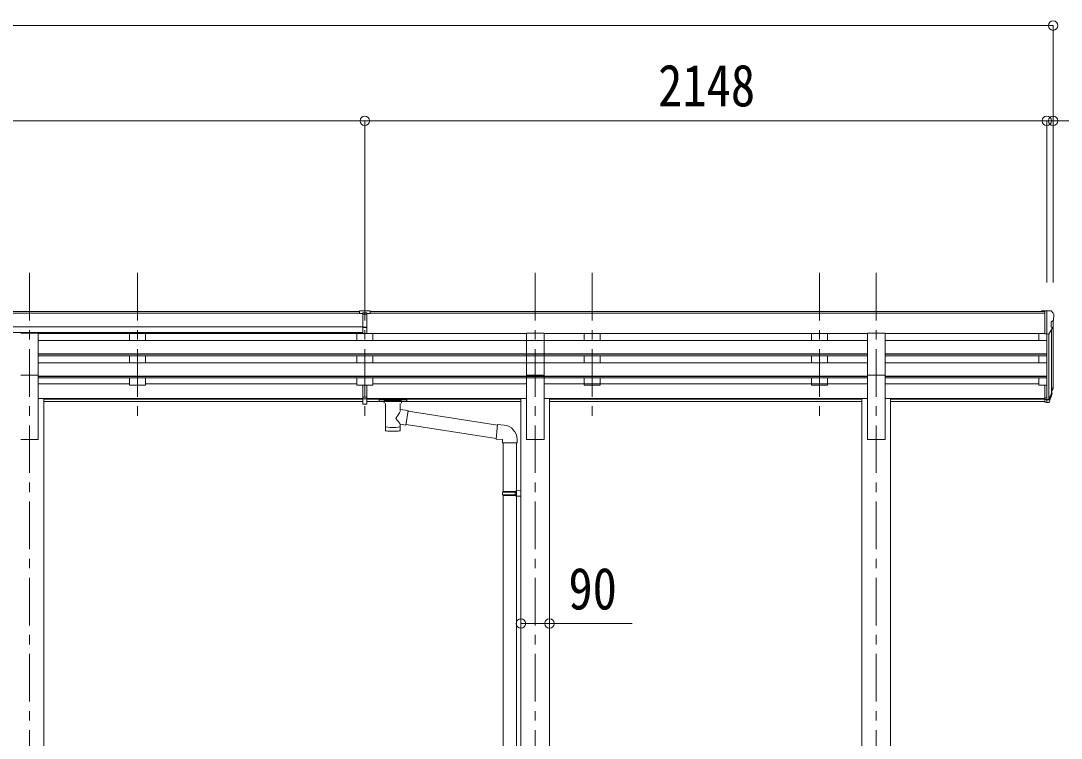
# Model space of a CAD drawing. Units: millimetres at full size, sheet at 1:30. Extents: x -8432 to 8432, y -5820 to 5820.
# Drawn here: x 3253 to 6530, y -975 to 1284 of the extents above; entities that cross this region are included whole.
import ezdxf
from ezdxf.enums import TextEntityAlignment as Align

# ---------------------------------------------------------------- set-up
doc = ezdxf.new("R2010")
doc.units = ezdxf.units.MM
doc.header["$LTSCALE"] = 30
doc.header["$PDMODE"] = 32
doc.header["$PDSIZE"] = 30
doc.linetypes.add('CHAIN1', pattern=[8, 5, -1, 1, -1])
for name, color, linetype, lineweight in [('0-1_本体', 5, 'CHAIN1', 9), ('0-3_ELV2', 4, 'Continuous', 9), ('0-6_OTH_LINE', 6, 'Continuous', 9), ('0-9_OUTLINE', 7, 'Continuous', 9)]:
    doc.layers.add(name, color=color, linetype=linetype, lineweight=lineweight)
doc.styles.add('ＭＳ ゴシック', font='')
doc.styles.get('ＭＳ ゴシック').set_extended_font_data('MS Gothic')

msp = doc.modelspace()

# ---------------------------------------------------------------- linework, layer by layer
at = {"layer": '0-1_本体'}
for p, q in [((3280.39, 489.87), (3280.39, -3184.54)), ((3620.39, 489.87), (3620.39, 12.35)), ((4336.39, 489.87), (4336.39, 12.35)), ((4873.39, 489.86), (4873.39, -3184.54)), ((5052.39, 489.86), (5052.39, 12.35)), ((5768.39, 489.86), (5768.39, 12.35)), ((5947.39, 489.86), (5947.39, -3184.54))]:
    msp.add_line(p, q, dxfattribs=at)
at = {"layer": '0-3_ELV2'}
for p, q in [((4319.89, 368.86), (-669.11, 368.86)), ((4319.89, 363.64), (-669.11, 363.64)), ((4319.89, 362.43), (4319.89, 370.27)), ((4319.89, 362.43), (4329.89, 362.43)), ((4336.39, 364.54), (4329.89, 364.14)), ((4329.89, 298.8), (4329.89, 364.14)), ((4342.89, 364.2), (4336.39, 364.52)), ((4342.89, 298.8), (4342.89, 364.08)), ((4342.89, 363.64), (4342.89, 363.64)), ((6477.89, 368.86), (4352.89, 368.86)), ((6477.89, 363.64), (4352.89, 363.64)), ((6477.89, 370.46), (6467.89, 370.37)), ((6467.89, 368.86), (6467.89, 370.37)), ((6477.89, 298.48), (6477.89, 370.46)), ((6496.39, 370.46), (6477.89, 370.46)), ((6484.39, 370.46), (6484.39, 136.74)), ((6496.39, 370.46), (6498.72, 370.32)), ((6499.48, 369.89), (6503.55, 364.08)), ((6506.39, 361.09), (6506.39, 360.46)), ((4329.89, 360.43), (4342.89, 360.43)), ((6498.39, 335.95), (6498.39, 319.67)), ((6503.86, 339.28), (6498.54, 336.21)), ((6504.39, 339.88), (6504.39, 137.1)), ((4329.89, 320.11), (-669.11, 320.11)), ((4329.89, 302.26), (-669.11, 302.26)), ((3252.89, 299.83), (3307.89, 299.83)), ((3307.89, 168.03), (3307.89, 299.83)), ((4329.89, 299.01), (3307.89, 299.01)), ((3595.39, 298.91), (3595.39, 277.05)), ((3645.39, 298.91), (3645.39, 277.05)), ((4311.39, 298.91), (4311.39, 277.05)), ((4329.89, 318.91), (4336.39, 318.75)), ((4329.89, 299.86), (4336.39, 299.47)), ((4336.39, 318.75), (4342.89, 318.91)), ((4336.39, 299.47), (4342.89, 299.86)), ((4845.89, 299.01), (4342.89, 299.01)), ((4361.39, 298.91), (4361.39, 277.05)), ((4845.89, 168.03), (4845.89, 299.83)), ((4845.89, 299.83), (4900.89, 299.83)), ((4900.89, 168.03), (4900.89, 299.83)), ((5919.89, 299.01), (4900.89, 299.01)), ((5027.39, 298.91), (5027.39, 277.04)), ((5077.39, 298.91), (5077.39, 277.04)), ((5743.39, 298.91), (5743.39, 277.04)), ((5793.39, 298.91), (5793.39, 277.04)), ((5919.89, 168.03), (5919.89, 299.83)), ((5919.89, 299.83), (5974.89, 299.83)), ((5974.89, 168.03), (5974.89, 299.83)), ((6477.89, 299.01), (5974.89, 299.01)), ((6459.39, 299.01), (6459.39, 276.94)), ((6477.89, 298.48), (6484.39, 298.48)), ((6484.39, 297.48), (6489.6, 297.79)), ((6490.39, 297.95), (6490.4, 91.96)), ((6492.01, 299.29), (6501.02, 314.88)), ((6499.42, 312.11), (6499.42, 110.39)), ((5024.89, 276.95), (3307.89, 276.95)), ((3645.39, 277.05), (3595.39, 277.05)), ((4361.39, 277.05), (4311.39, 277.05)), ((5919.89, 276.94), (4900.89, 276.94)), ((5077.39, 277.04), (5027.39, 277.04)), ((5793.39, 277.04), (5743.39, 277.04)), ((6484.39, 276.94), (5974.89, 276.94)), ((5024.89, 235.07), (3307.89, 235.07)), ((5024.89, 233.57), (3307.89, 233.57)), ((5919.89, 235.07), (4900.89, 235.07)), ((5919.89, 233.57), (4900.89, 233.57)), ((6484.39, 235.07), (5974.89, 235.07)), ((6484.39, 233.57), (5974.89, 233.57)), ((5024.89, 229.26), (3307.89, 229.26)), ((5024.89, 206.84), (3307.89, 206.84)), ((3595.39, 229.26), (3595.39, 206.94)), ((3645.39, 206.94), (3595.39, 206.94)), ((3645.39, 206.94), (3645.39, 229.26)), ((4311.39, 229.26), (4311.39, 206.94)), ((4361.39, 206.94), (4311.39, 206.94)), ((4361.39, 206.94), (4361.39, 229.26)), ((5919.89, 229.25), (4900.89, 229.25)), ((5919.89, 206.84), (4900.89, 206.84)), ((5027.39, 229.25), (5027.39, 206.94)), ((5077.39, 206.94), (5027.39, 206.94)), ((5077.39, 206.94), (5077.39, 229.25)), ((5743.39, 229.25), (5743.39, 206.94)), ((5793.39, 206.94), (5743.39, 206.94)), ((5793.39, 206.94), (5793.39, 229.25)), ((6484.39, 229.25), (5974.89, 229.25)), ((6484.39, 206.84), (5974.89, 206.84)), ((6459.39, 229.25), (6459.39, 206.84)), ((3252.89, 168.03), (3307.89, 168.03)), ((3307.89, 168.03), (3307.89, -34.54)), ((5024.89, 164.96), (3307.89, 164.96)), ((4845.89, 168.03), (4845.89, -34.54)), ((4845.89, 168.03), (4900.89, 168.03)), ((4900.89, 168.03), (4900.89, -34.54)), ((5919.89, 164.96), (4900.89, 164.96)), ((5919.89, 168.03), (5919.89, -34.54)), ((5919.89, 168.03), (5974.89, 168.03)), ((5974.89, 168.03), (5974.89, -34.54)), ((6484.39, 164.96), (5974.89, 164.96)), ((5024.89, 163.47), (3307.89, 163.47)), ((5024.89, 159.15), (3307.89, 159.15)), ((3595.39, 141.05), (3307.89, 141.05)), ((3595.39, 159.15), (3595.39, 136.11)), ((3645.39, 136.11), (3595.39, 136.11)), ((3645.39, 159.15), (3645.39, 136.11)), ((4311.39, 141.05), (3645.39, 141.05)), ((4311.39, 159.15), (4311.39, 136.11)), ((4361.39, 136.11), (4311.39, 136.11)), ((4329.89, 76.38), (4329.89, 136.11)), ((4342.89, 76.38), (4342.89, 136.11)), ((4361.39, 159.15), (4361.39, 136.11)), ((4845.89, 141.05), (4361.39, 141.05)), ((5919.89, 163.47), (4900.89, 163.47)), ((5919.89, 159.15), (4900.89, 159.15)), ((5919.89, 141.05), (4900.89, 141.05)), ((5027.39, 159.15), (5027.39, 136.1)), ((5077.39, 136.1), (5027.39, 136.1)), ((5077.39, 159.15), (5077.39, 136.1)), ((5743.39, 159.15), (5743.39, 136.1)), ((5793.39, 136.1), (5743.39, 136.1)), ((5793.39, 159.15), (5793.39, 136.1)), ((6484.39, 163.47), (5974.89, 163.47)), ((6484.39, 159.15), (5974.89, 159.15)), ((6459.39, 141.05), (5974.89, 141.05)), ((6459.39, 159.15), (6459.39, 136.1)), ((6459.39, 136.1), (6477.89, 136.1)), ((6477.89, 136.74), (6477.89, 82.7)), ((6477.89, 136.74), (6484.39, 136.74)), ((6484.39, 136.74), (6484.39, 81.96)), ((4329.89, 98.62), (4342.89, 98.62)), ((6490.82, 92.38), (6498.58, 107.79)), ((6500.03, 107.43), (6491.83, 91.25)), ((6500.64, 106.87), (6491.83, 83.32)), ((6502.69, 123.92), (6499.42, 116.86)), ((6503.3, 122.55), (6499.42, 114.6)), ((6500.98, 111.27), (6500.64, 106.87)), ((3325.59, 94.46), (3307.89, 94.46)), ((3325.59, 94.46), (3325.59, -2309.54)), ((4329.89, 94.03), (3325.59, 94.03)), ((4329.89, 92.64), (3325.59, 92.64)), ((4329.89, 84.95), (3325.59, 84.95)), ((4329.89, 93.22), (4342.89, 93.22)), ((4329.89, 77.44), (4336.39, 77.05)), ((4336.39, 77.05), (4342.89, 77.44)), ((4828.19, 94.03), (4342.89, 94.03)), ((4828.19, 92.64), (4342.89, 92.64)), ((4828.19, 84.95), (4342.89, 84.95)), ((4828.19, 94.46), (4828.19, -2309.54)), ((4828.19, 94.46), (4845.89, 94.46)), ((4918.59, 94.46), (4900.89, 94.46)), ((4918.59, 94.46), (4918.59, -2309.54)), ((5902.19, 94.03), (4918.59, 94.03)), ((5902.19, 92.64), (4918.59, 92.64)), ((5902.19, 84.95), (4918.59, 84.95)), ((5902.19, 94.46), (5902.19, -2309.54)), ((5902.19, 94.46), (5919.89, 94.46)), ((5992.59, 94.46), (5974.89, 94.46)), ((5992.59, 94.46), (5992.59, -2309.54)), ((6477.89, 94.03), (5992.59, 94.03)), ((6477.89, 92.64), (5992.59, 92.64)), ((6477.89, 84.95), (5992.59, 84.95)), ((6477.89, 96.6), (6484.39, 96.6)), ((6477.89, 91.73), (6484.39, 91.73)), ((6477.89, 82.7), (6484.39, 82.7)), ((6484.39, 91.71), (6489.52, 91.71)), ((6484.39, 89.9), (6489.24, 89.9)), ((6484.39, 81.96), (6489.24, 81.96)), ((3252.89, -34.54), (3307.89, -34.54)), ((4845.89, -34.54), (4900.89, -34.54)), ((5919.89, -34.54), (5974.89, -34.54))]:
    msp.add_line(p, q, dxfattribs=at)
for points in [[(4319.89, 370.27), (4337.89, 370.43), (4352.89, 370.3)], [(4342.89, 362.47), (4352.89, 362.56), (4352.89, 370.3)], [(4342.89, 317.81), (4339.63, 317.72), (4336.39, 317.64), (4333.15, 317.72), (4329.89, 317.81)], [(4342.89, 298.8), (4336.39, 298.4), (4329.89, 298.8)], [(4342.89, 76.38), (4336.39, 75.98), (4329.89, 76.38)]]:
    msp.add_lwpolyline(points, dxfattribs=at)
for centre, radius, start, end in [((6498.66, 369.32), 1, 35, 86.5), ((6503.39, 361.09), 3, 0, 87), ((6304.39, 360.46), 202, 355.05096, 0), ((6498.69, 335.95), 0.3, 120, 180), ((6499.48, 343.65), 6.18, 315.00103, 354.2965), ((6489.42, 300.79), 3, 273.5, 330), ((6498.69, 319.67), 0.3, 180, 265.2833), ((6498.42, 316.38), 3, 330, 85.2833), ((6473.8, 133.42), 30.41, 341.80266, 352.8448), ((6475.21, 131.66), 29.53, 342.01856, 353.49194)]:
    msp.add_arc(centre, radius, start, end, dxfattribs=at)
for centre, major_axis, ratio, start_param, end_param in [((4360.96, 360.12), (24.57, -1.51), 0.121868, 3.1422238, 3.1491027), ((6416.53, 137.91), (-87.93, 4.42), 0.541684, 3.060334, 3.2172517), ((6415.74, 131.23), (89.06, 1.43), 0.57596, 6.1985533, 6.3701348), ((6414.47, 131.33), (88.05, 0), 0.90356, 5.9828017, 6.0168888), ((6499.68, 111.27), (-1.3, 0), 0.90356, 2.9359903, 4.9130961), ((6413.76, 127.46), (89.07, 0), 0.90356, 6.0316505, 6.077583), ((6489.24, 92.61), (3, 0), 0.90356, 4.712389, 5.7595865), ((6489.24, 84.67), (-3, 0), 0.90356, 1.5707963, 2.6179939), ((6489.52, 93.06), (1.5, 0), 0.90356, 4.712389, 5.7595865)]:
    msp.add_ellipse(centre, major_axis=major_axis, ratio=ratio, start_param=start_param, end_param=end_param, dxfattribs=at)
at = {"layer": '0-6_OTH_LINE'}
for p, q in [((-695.61, 1268.86), (6504.39, 1268.86)), ((6504.39, 1268.86), (6504.39, 459.28)), ((4336.39, 968.86), (-675.61, 968.86)), ((4336.39, 968.86), (4336.39, 459.28)), ((6484.39, 968.86), (4336.39, 968.86)), ((6484.39, 968.86), (6484.39, 459.28)), ((6504.39, 968.86), (6484.39, 968.86)), ((6717.79, 968.86), (6504.39, 968.86)), ((4828.19, -614.09), (4918.19, -614.09)), ((4918.19, -614.09), (5178.69, -614.09))]:
    msp.add_line(p, q, dxfattribs=at)
for p in [(6504.39, 1268.86), (4336.39, 968.86), (6484.39, 968.86), (6504.39, 968.86), (4828.19, -614.09), (4918.19, -614.09)]:
    msp.add_point(p, dxfattribs=at)
at = {"layer": '0-9_OUTLINE'}
for p, q in [((4381.39, 91.86), (4381.39, 86.1)), ((4383.39, 92.52), (4466.39, 92.52)), ((4383.39, 90.35), (4466.39, 90.35)), ((4383.39, 85.44), (4397.89, 85.44)), ((4397.89, 79.79), (4397.89, 86.34)), ((4401.99, 78.87), (4401.97, -6.57)), ((4447.79, 60.13), (4447.79, 78.87)), ((4451.89, 79.79), (4451.89, 86.34)), ((4451.89, 85.44), (4466.39, 85.44)), ((4468.39, 91.86), (4468.39, 86.1)), ((4473.01, 56.22), (4447.79, 60.14)), ((4473.01, 56.22), (4465.99, 10.96)), ((4754, 10.57), (4472.69, 54.21)), ((4447.81, -6.57), (4447.79, 14.1)), ((4447.79, 13.79), (4465.99, 10.96)), ((4750.33, -31.37), (4466.26, 12.7)), ((4775, 10.61), (4754.16, 12.43)), ((4770.08, -45.14), (4816.08, -45.14)), ((4772.19, -45.14), (4772.19, -198.61)), ((4814.19, -45.14), (4814.19, -196.05)), ((4816.08, -45.14), (4816.08, -34.22)), ((4812.19, -196.11), (4828.19, -195.64)), ((4812.19, -198.11), (4812.19, -196.11)), ((4828.19, -195.64), (4828.19, -213.58)), ((4770.19, -200.61), (4771.19, -198.61)), ((4770.19, -200.61), (4814.19, -200.61)), ((4770.19, -200.61), (4770.19, -208.61)), ((4770.19, -208.61), (4814.19, -208.61)), ((4770.19, -208.61), (4771.19, -210.61)), ((4771.19, -198.61), (4814.19, -198.61)), ((4771.19, -210.61), (4814.19, -210.61)), ((4772.19, -210.61), (4772.19, -1246.79)), ((4809.71, -200.61), (4809.28, -198.61)), ((4812.19, -198.11), (4814.19, -198.11)), ((4812.19, -213.11), (4812.19, -211.11)), ((4812.19, -213.11), (4828.19, -213.58)), ((4814.19, -213.17), (4814.19, -1244.24))]:
    msp.add_line(p, q, dxfattribs=at)
for points in [[(4381.39, 91.86), (4381.43, 92.05), (4381.51, 92.19), (4381.61, 92.29), (4381.71, 92.35), (4381.83, 92.39), (4382.12, 92.45), (4382.61, 92.5), (4383.16, 92.52), (4383.39, 92.52)], [(4381.39, 86.1), (4381.43, 85.91), (4381.51, 85.77), (4381.61, 85.68), (4381.71, 85.62), (4381.83, 85.57), (4382.12, 85.51), (4382.61, 85.46), (4383.16, 85.44), (4383.39, 85.44)], [(4466.39, 92.52), (4466.74, 92.52), (4467.27, 92.49), (4467.72, 92.44), (4468.03, 92.37), (4468.19, 92.27), (4468.31, 92.13), (4468.38, 91.95), (4468.39, 91.86)], [(4466.39, 85.44), (4466.74, 85.44), (4467.27, 85.47), (4467.72, 85.52), (4468.03, 85.6), (4468.19, 85.69), (4468.31, 85.83), (4468.38, 86.01), (4468.39, 86.1)], [(4754.16, 12.43), (4750.16, -33.39), (4770.08, -35.14), (4770.08, -45.14)], [(4809.71, -200.61), (4809.71, -208.61), (4809.28, -210.61)], [(4812.19, -211.11), (4814.19, -211.11), (4814.19, -198.11)]]:
    msp.add_lwpolyline(points, dxfattribs=at)
msp.add_arc((4771.08, -34.22), 45, 0, 85, dxfattribs=at)
for centre, major_axis, ratio, start_param, end_param in [((4383.39, 90.13), (2, 0), 0.109601, 1.5707963, 3.1415927), ((4424.89, 86.34), (27, 0), 0.070066, 6.2831853, 9.424778), ((4435.89, 82.36), (16, 0), 0.361356, 6.2636979, 6.2831853), ((4466.39, 90.13), (2, 0), 0.109601, 0, 1.5707963), ((4424.89, 33.59), (-22.81, -26.62), 0.234429, 1.6855472, 3.1268519), ((4424.89, 5.87), (22.91, 0), 0.122865, 3.1415927, 6.2831853), ((4427.44, 36.23), (20.32, -22.25), 0.045535, 0.0389954, 1.3075346), ((4424.89, -6.57), (22.92, 0), 0.101955, 3.1415499, 6.2833984)]:
    msp.add_ellipse(centre, major_axis=major_axis, ratio=ratio, start_param=start_param, end_param=end_param, dxfattribs=at)

# ---------------------------------------------------------------- texts
at = {"layer": '0-6_OTH_LINE', "color": 7, "style": 'ＭＳ ゴシック', "width": 0.85}
for s, p in [('2148', (5260.39, 974.86)), ('90', (4977.79, -609.64))]:
    msp.add_text(s, height=132, dxfattribs=at).set_placement(p, align=Align.BOTTOM_LEFT)

doc.saveas('drawing.dxf')
